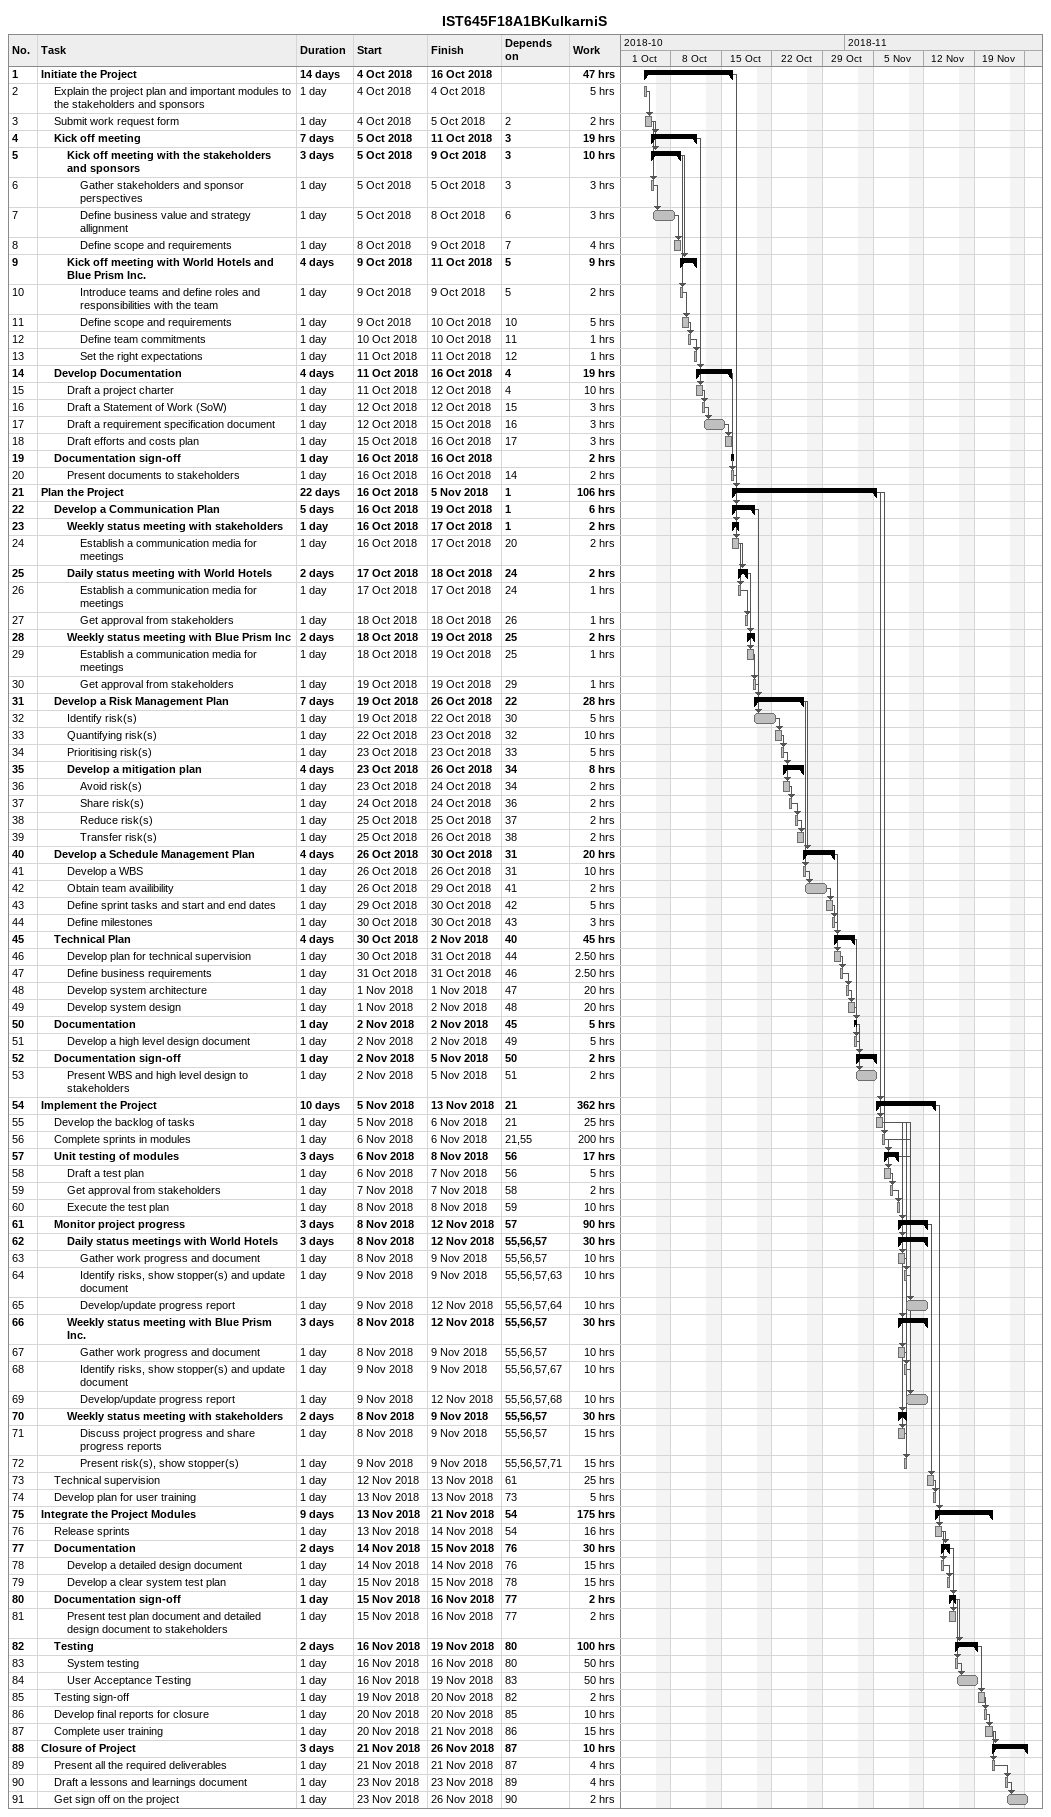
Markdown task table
IST645F18A1BKulkarniS

| ID | Level | Task | Duration | Start | Finish | Predecessors | Work (h) |
|---|---|---|---|---|---|---|---|
| 1 | 1 | **Initiate the Project** | 14d | 2018-10-04 | 2018-10-16 |  | 47 |
| 2 | 2 | Explain the project plan and important modules to the stakeholders and sponsors | 1d | 2018-10-04 | 2018-10-04 |  | 5 |
| 3 | 2 | Submit work request form | 1d | 2018-10-04 | 2018-10-05 | 2 | 2 |
| 4 | 2 | **Kick off meeting** | 7d | 2018-10-05 | 2018-10-11 | 3 | 19 |
| 5 | 3 | **Kick off meeting with the stakeholders and sponsors** | 3d | 2018-10-05 | 2018-10-09 | 3 | 10 |
| 6 | 4 | Gather stakeholders and sponsor perspectives | 1d | 2018-10-05 | 2018-10-05 | 3 | 3 |
| 7 | 4 | Define business value and strategy allignment | 1d | 2018-10-05 | 2018-10-08 | 6 | 3 |
| 8 | 4 | Define scope and requirements | 1d | 2018-10-08 | 2018-10-09 | 7 | 4 |
| 9 | 3 | **Kick off meeting with World Hotels and Blue Prism Inc.** | 4d | 2018-10-09 | 2018-10-11 | 5 | 9 |
| 10 | 4 | Introduce teams and define roles and responsibilities with the team | 1d | 2018-10-09 | 2018-10-09 | 5 | 2 |
| 11 | 4 | Define scope and requirements | 1d | 2018-10-09 | 2018-10-10 | 10 | 5 |
| 12 | 4 | Define team commitments | 1d | 2018-10-10 | 2018-10-10 | 11 | 1 |
| 13 | 4 | Set the right expectations | 1d | 2018-10-11 | 2018-10-11 | 12 | 1 |
| 14 | 2 | **Develop Documentation** | 4d | 2018-10-11 | 2018-10-16 | 4 | 19 |
| 15 | 3 | Draft a project charter | 1d | 2018-10-11 | 2018-10-12 | 4 | 10 |
| 16 | 3 | Draft a Statement of Work (SoW) | 1d | 2018-10-12 | 2018-10-12 | 15 | 3 |
| 17 | 3 | Draft a requirement specification document | 1d | 2018-10-12 | 2018-10-15 | 16 | 3 |
| 18 | 3 | Draft efforts and costs plan | 1d | 2018-10-15 | 2018-10-16 | 17 | 3 |
| 19 | 2 | **Documentation sign-off** | 1d | 2018-10-16 | 2018-10-16 |  | 2 |
| 20 | 3 | Present documents to stakeholders | 1d | 2018-10-16 | 2018-10-16 | 14 | 2 |
| 21 | 1 | **Plan the Project** | 22d | 2018-10-16 | 2018-11-05 | 1 | 106 |
| 22 | 2 | **Develop a Communication Plan** | 5d | 2018-10-16 | 2018-10-19 | 1 | 6 |
| 23 | 3 | **Weekly status meeting with stakeholders** | 1d | 2018-10-16 | 2018-10-17 | 1 | 2 |
| 24 | 4 | Establish a communication media for meetings | 1d | 2018-10-16 | 2018-10-17 | 20 | 2 |
| 25 | 3 | **Daily status meeting with World Hotels** | 2d | 2018-10-17 | 2018-10-18 | 24 | 2 |
| 26 | 4 | Establish a communication media for meetings | 1d | 2018-10-17 | 2018-10-17 | 24 | 1 |
| 27 | 4 | Get approval from stakeholders | 1d | 2018-10-18 | 2018-10-18 | 26 | 1 |
| 28 | 3 | **Weekly status meeting with Blue Prism Inc** | 2d | 2018-10-18 | 2018-10-19 | 25 | 2 |
| 29 | 4 | Establish a communication media for meetings | 1d | 2018-10-18 | 2018-10-19 | 25 | 1 |
| 30 | 4 | Get approval from stakeholders | 1d | 2018-10-19 | 2018-10-19 | 29 | 1 |
| 31 | 2 | **Develop a Risk Management Plan** | 7d | 2018-10-19 | 2018-10-26 | 22 | 28 |
| 32 | 3 | Identify risk(s) | 1d | 2018-10-19 | 2018-10-22 | 30 | 5 |
| 33 | 3 | Quantifying risk(s) | 1d | 2018-10-22 | 2018-10-23 | 32 | 10 |
| 34 | 3 | Prioritising risk(s) | 1d | 2018-10-23 | 2018-10-23 | 33 | 5 |
| 35 | 3 | **Develop a mitigation plan** | 4d | 2018-10-23 | 2018-10-26 | 34 | 8 |
| 36 | 4 | Avoid risk(s) | 1d | 2018-10-23 | 2018-10-24 | 34 | 2 |
| 37 | 4 | Share risk(s) | 1d | 2018-10-24 | 2018-10-24 | 36 | 2 |
| 38 | 4 | Reduce risk(s) | 1d | 2018-10-25 | 2018-10-25 | 37 | 2 |
| 39 | 4 | Transfer risk(s) | 1d | 2018-10-25 | 2018-10-26 | 38 | 2 |
| 40 | 2 | **Develop a Schedule Management Plan** | 4d | 2018-10-26 | 2018-10-30 | 31 | 20 |
| 41 | 3 | Develop a WBS | 1d | 2018-10-26 | 2018-10-26 | 31 | 10 |
| 42 | 3 | Obtain team availibility | 1d | 2018-10-26 | 2018-10-29 | 41 | 2 |
| 43 | 3 | Define sprint tasks and start and end dates | 1d | 2018-10-29 | 2018-10-30 | 42 | 5 |
| 44 | 3 | Define milestones | 1d | 2018-10-30 | 2018-10-30 | 43 | 3 |
| 45 | 2 | **Technical Plan** | 4d | 2018-10-30 | 2018-11-02 | 40 | 45 |
| 46 | 3 | Develop plan for technical supervision | 1d | 2018-10-30 | 2018-10-31 | 44 | 2.50 |
| 47 | 3 | Define business requirements | 1d | 2018-10-31 | 2018-10-31 | 46 | 2.50 |
| 48 | 3 | Develop system architecture | 1d | 2018-11-01 | 2018-11-01 | 47 | 20 |
| 49 | 3 | Develop system design | 1d | 2018-11-01 | 2018-11-02 | 48 | 20 |
| 50 | 2 | **Documentation** | 1d | 2018-11-02 | 2018-11-02 | 45 | 5 |
| 51 | 3 | Develop a high level design document | 1d | 2018-11-02 | 2018-11-02 | 49 | 5 |
| 52 | 2 | **Documentation sign-off** | 1d | 2018-11-02 | 2018-11-05 | 50 | 2 |
| 53 | 3 | Present WBS and high level design to stakeholders | 1d | 2018-11-02 | 2018-11-05 | 51 | 2 |
| 54 | 1 | **Implement the Project** | 10d | 2018-11-05 | 2018-11-13 | 21 | 362 |
| 55 | 2 | Develop the backlog of tasks | 1d | 2018-11-05 | 2018-11-06 | 21 | 25 |
| 56 | 2 | Complete sprints in modules | 1d | 2018-11-06 | 2018-11-06 | 21, 55 | 200 |
| 57 | 2 | **Unit testing of modules** | 3d | 2018-11-06 | 2018-11-08 | 56 | 17 |
| 58 | 3 | Draft a test plan | 1d | 2018-11-06 | 2018-11-07 | 56 | 5 |
| 59 | 3 | Get approval from stakeholders | 1d | 2018-11-07 | 2018-11-07 | 58 | 2 |
| 60 | 3 | Execute the test plan | 1d | 2018-11-08 | 2018-11-08 | 59 | 10 |
| 61 | 2 | **Monitor project progress** | 3d | 2018-11-08 | 2018-11-12 | 57 | 90 |
| 62 | 3 | **Daily status meetings with World Hotels** | 3d | 2018-11-08 | 2018-11-12 | 55, 56, 57 | 30 |
| 63 | 4 | Gather work progress and document | 1d | 2018-11-08 | 2018-11-09 | 55, 56, 57 | 10 |
| 64 | 4 | Identify risks, show stopper(s) and update document | 1d | 2018-11-09 | 2018-11-09 | 55, 56, 57, 63 | 10 |
| 65 | 4 | Develop/update progress report | 1d | 2018-11-09 | 2018-11-12 | 55, 56, 57, 64 | 10 |
| 66 | 3 | **Weekly status meeting with Blue Prism Inc.** | 3d | 2018-11-08 | 2018-11-12 | 55, 56, 57 | 30 |
| 67 | 4 | Gather work progress and document | 1d | 2018-11-08 | 2018-11-09 | 55, 56, 57 | 10 |
| 68 | 4 | Identify risks, show stopper(s) and update document | 1d | 2018-11-09 | 2018-11-09 | 55, 56, 57, 67 | 10 |
| 69 | 4 | Develop/update progress report | 1d | 2018-11-09 | 2018-11-12 | 55, 56, 57, 68 | 10 |
| 70 | 3 | **Weekly status meeting with stakeholders** | 2d | 2018-11-08 | 2018-11-09 | 55, 56, 57 | 30 |
| 71 | 4 | Discuss project progress and share progress reports | 1d | 2018-11-08 | 2018-11-09 | 55, 56, 57 | 15 |
| 72 | 4 | Present risk(s), show stopper(s) | 1d | 2018-11-09 | 2018-11-09 | 55, 56, 57, 71 | 15 |
| 73 | 2 | Technical supervision | 1d | 2018-11-12 | 2018-11-13 | 61 | 25 |
| 74 | 2 | Develop plan for user training | 1d | 2018-11-13 | 2018-11-13 | 73 | 5 |
| 75 | 1 | **Integrate the Project Modules** | 9d | 2018-11-13 | 2018-11-21 | 54 | 175 |
| 76 | 2 | Release sprints | 1d | 2018-11-13 | 2018-11-14 | 54 | 16 |
| 77 | 2 | **Documentation** | 2d | 2018-11-14 | 2018-11-15 | 76 | 30 |
| 78 | 3 | Develop a detailed design document | 1d | 2018-11-14 | 2018-11-14 | 76 | 15 |
| 79 | 3 | Develop a clear system test plan | 1d | 2018-11-15 | 2018-11-15 | 78 | 15 |
| 80 | 2 | **Documentation sign-off** | 1d | 2018-11-15 | 2018-11-16 | 77 | 2 |
| 81 | 3 | Present test plan document and detailed design document to stakeholders | 1d | 2018-11-15 | 2018-11-16 | 77 | 2 |
| 82 | 2 | **Testing** | 2d | 2018-11-16 | 2018-11-19 | 80 | 100 |
| 83 | 3 | System testing | 1d | 2018-11-16 | 2018-11-16 | 80 | 50 |
| 84 | 3 | User Acceptance Testing | 1d | 2018-11-16 | 2018-11-19 | 83 | 50 |
| 85 | 2 | Testing sign-off | 1d | 2018-11-19 | 2018-11-20 | 82 | 2 |
| 86 | 2 | Develop final reports for closure | 1d | 2018-11-20 | 2018-11-20 | 85 | 10 |
| 87 | 2 | Complete user training | 1d | 2018-11-20 | 2018-11-21 | 86 | 15 |
| 88 | 1 | **Closure of Project** | 3d | 2018-11-21 | 2018-11-26 | 87 | 10 |
| 89 | 2 | Present all the required deliverables | 1d | 2018-11-21 | 2018-11-21 | 87 | 4 |
| 90 | 2 | Draft a lessons and learnings document | 1d | 2018-11-23 | 2018-11-23 | 89 | 4 |
| 91 | 2 | Get sign off on the project | 1d | 2018-11-23 | 2018-11-26 | 90 | 2 |
